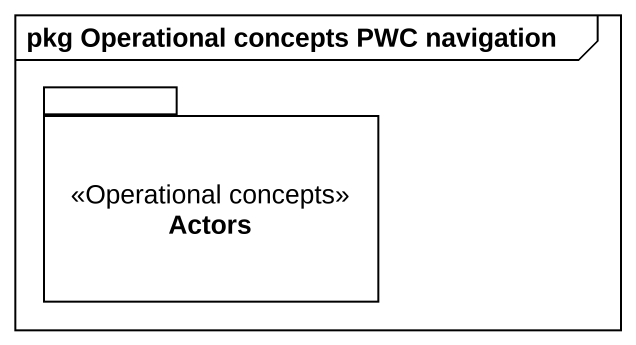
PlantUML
@startuml
mainframe pkg Operational concepts PWC navigation
package Actors <<Operational concepts>> {
}
@enduml
